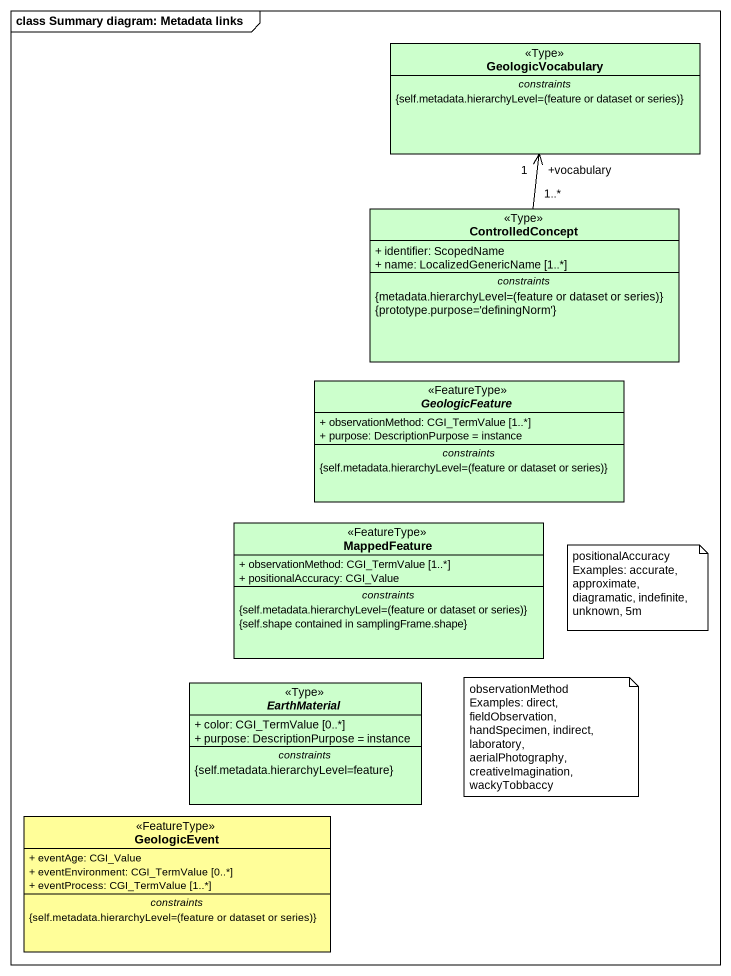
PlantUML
@startuml
mainframe class Summary diagram: Metadata links
hide circle
hide empty members
skinparam classAttributeIconSize 0
class GeologicVocabulary <<Type>> #CCFFCC {
  -- constraints --
  {field} {self.metadata.hierarchyLevel=(feature or dataset or series)}
}
class ControlledConcept <<Type>> #CCFFCC {
  + identifier: ScopedName
  + name: LocalizedGenericName [1..*]
  -- constraints --
  {field} {metadata.hierarchyLevel=(feature or dataset or series)}
  {prototype.purpose='definingNorm'}
}
abstract class GeologicFeature <<FeatureType>> #CCFFCC {
  + observationMethod: CGI_TermValue [1..*]
  + purpose: DescriptionPurpose = instance
  -- constraints --
  {field} {self.metadata.hierarchyLevel=(feature or dataset or series)}
}
class MappedFeature <<FeatureType>> #CCFFCC {
  + observationMethod: CGI_TermValue [1..*]
  + positionalAccuracy: CGI_Value
  -- constraints --
  {field} {self.metadata.hierarchyLevel=(feature or dataset or series)}
  {self.shape contained in samplingFrame.shape}
}
abstract class EarthMaterial <<Type>> #CCFFCC {
  + color: CGI_TermValue [0..*]
  + purpose: DescriptionPurpose = instance
  -- constraints --
  {self.metadata.hierarchyLevel=feature}
}
class GeologicEvent <<FeatureType>> #FFFE99 {
  + eventAge: CGI_Value
  + eventEnvironment: CGI_TermValue [0..*]
  + eventProcess: CGI_TermValue [1..*]
  -- constraints --
  {field} {self.metadata.hierarchyLevel=(feature or dataset or series)}
}
ControlledConcept "1..*" -up-> "+vocabulary\n1" GeologicVocabulary
note as N1
  positionalAccuracy
  Examples: accurate, approximate, diagramatic, indefinite, unknown, 5m
end note
note as N2
  observationMethod
  Examples: direct, fieldObservation, handSpecimen, indirect, laboratory, aerialPhotography, creativeImagination, wackyTobbaccy
end note
@enduml
